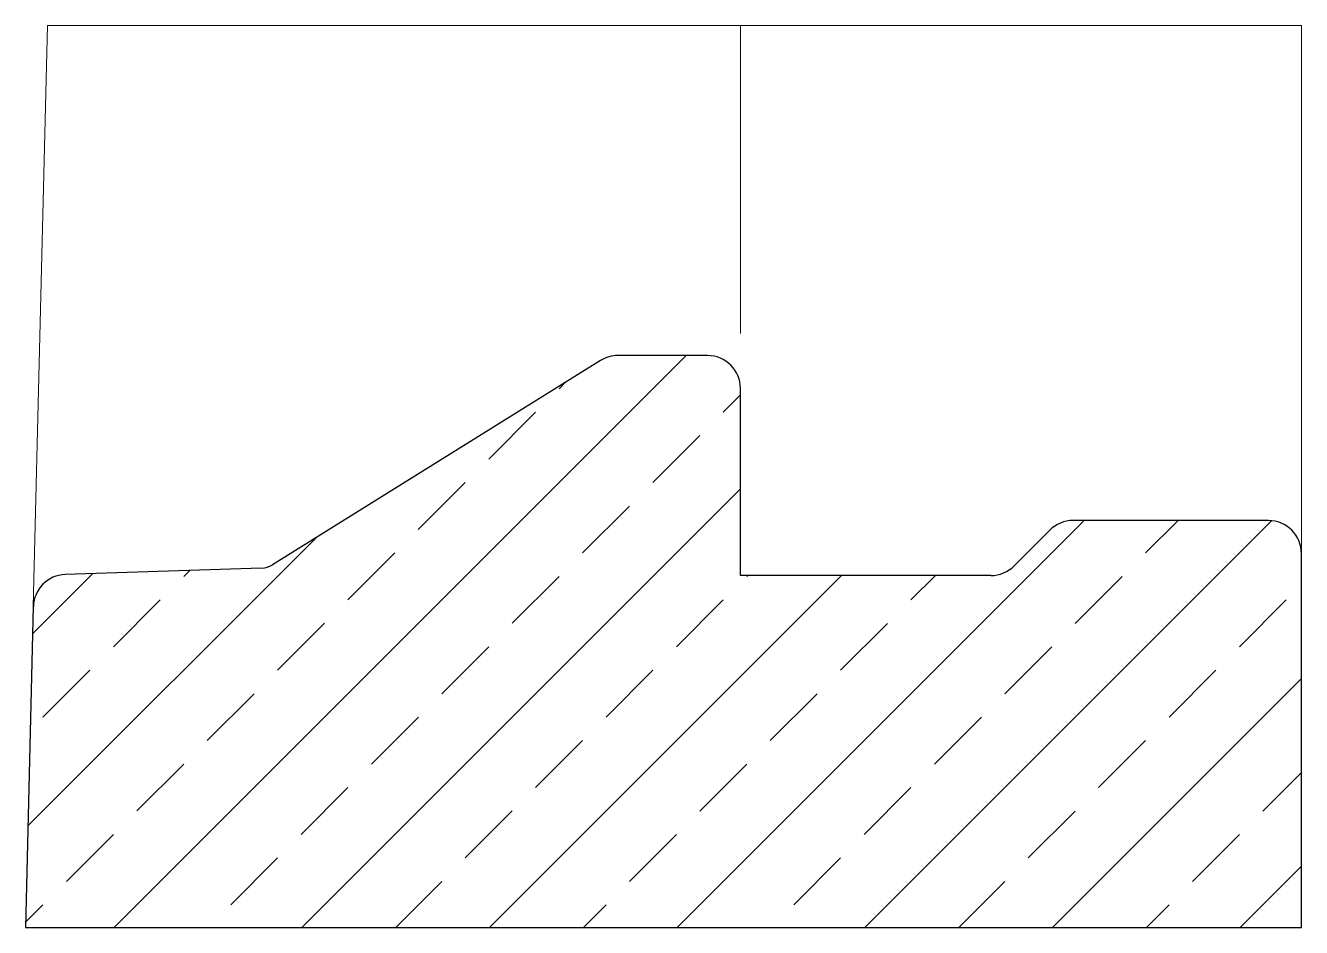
# Model space of a CAD drawing. Header units: metres. Extents: x -116 to 0, y -20 to 62.
import ezdxf

# ---------------------------------------------------------------- set-up
doc = ezdxf.new("R2010")
doc.units = ezdxf.units.M
doc.layers.add('A-DETL-GENF', color=92, linetype='Continuous', lineweight=18)

# ---------------------------------------------------------------- blocks, each defined once
blk = doc.blocks.new('31 holonite premax mbi - breedte 114 sp 51-1522351-00_0 Basismaterialen')
at = {"layer": 'A-DETL-GENF', "lineweight": 13}
h = blk.add_hatch(dxfattribs=at)
h.set_pattern_fill('FP_63', color=256, style=0, pattern_type=2)
h.set_pattern_definition([(45, (11361.814, -1312.985), (-8.531243, 8.531243), []), (45, (11370.345, -1312.985), (-8.531243, 8.531243), [6.032, -3.016])])
h.paths.add_polyline_path([(0, -20), (0, 14), (-0.1, 14.78), (-0.4, 15.5), (-0.88, 16.12), (-1.5, 16.6), (-2.22, 16.9), (-3, 17), (-21.34, 16.94), (-21.91, 16.77), (-22.42, 16.49), (-22.88, 16.12), (-26.58, 12.51), (-27.09, 12.23), (-27.66, 12.06), (-28.24, 12), (-51, 12), (-51, 29), (-51.1, 29.78), (-51.4, 30.5), (-51.88, 31.12), (-52.5, 31.6), (-53.22, 31.9), (-54, 32), (-62.7, 31.95), (-63.23, 31.8), (-63.73, 31.55), (-93.86, 12.82), (-94.2, 12.72), (-94.55, 12.67), (-112.39, 12.09), (-113.13, 11.97), (-113.82, 11.67), (-114.42, 11.21), (-114.88, 10.61), (-115.18, 9.91), (-115.29, 9.17), (-116, -20)])
at = {"layer": 'A-DETL-GENF'}
for p, q in [((-114, 62), (-115.29, 9.18)), ((0, 62), (-114, 62)), ((-51, 34), (-51, 62)), ((0, 14), (0, 62))]:
    blk.add_line(p, q, dxfattribs=at)
at = {"layer": 'A-DETL-GENF', "lineweight": 25}
for p, q in [((-63.73, 31.55), (-93.55, 12.98)), ((-54, 32), (-62.14, 32)), ((-51, 12), (-51, 29)), ((-3, 17), (-20.76, 17)), ((-22.88, 16.12), (-26.12, 12.88)), ((0, -20), (0, 14)), ((-94.55, 12.67), (-112.39, 12.09)), ((-28.24, 12), (-51, 12)), ((-115.29, 9.17), (-116, -20)), ((-116, -20), (0, -20))]:
    blk.add_line(p, q, dxfattribs=at)
for centre, radius, start, end in [((-62.14, 29), 3, 90, 121.9115), ((-54, 29), 3, 0, 90), ((-20.76, 14), 3, 90, 135.004), ((-3, 14), 3, 360, 90), ((-94.61, 14.67), 2, 271.8647, 301.9115), ((-28.24, 15), 3, 270, 315.004), ((-112.29, 9.09), 3, 91.8647, 178.6028)]:
    blk.add_arc(centre, radius, start, end, dxfattribs=at)

msp = doc.modelspace()

# ---------------------------------------------------------------- block references
msp.add_blockref('31 holonite premax mbi - breedte 114 sp 51-1522351-00_0 Basismaterialen', (0, 0))

doc.saveas('drawing.dxf')
